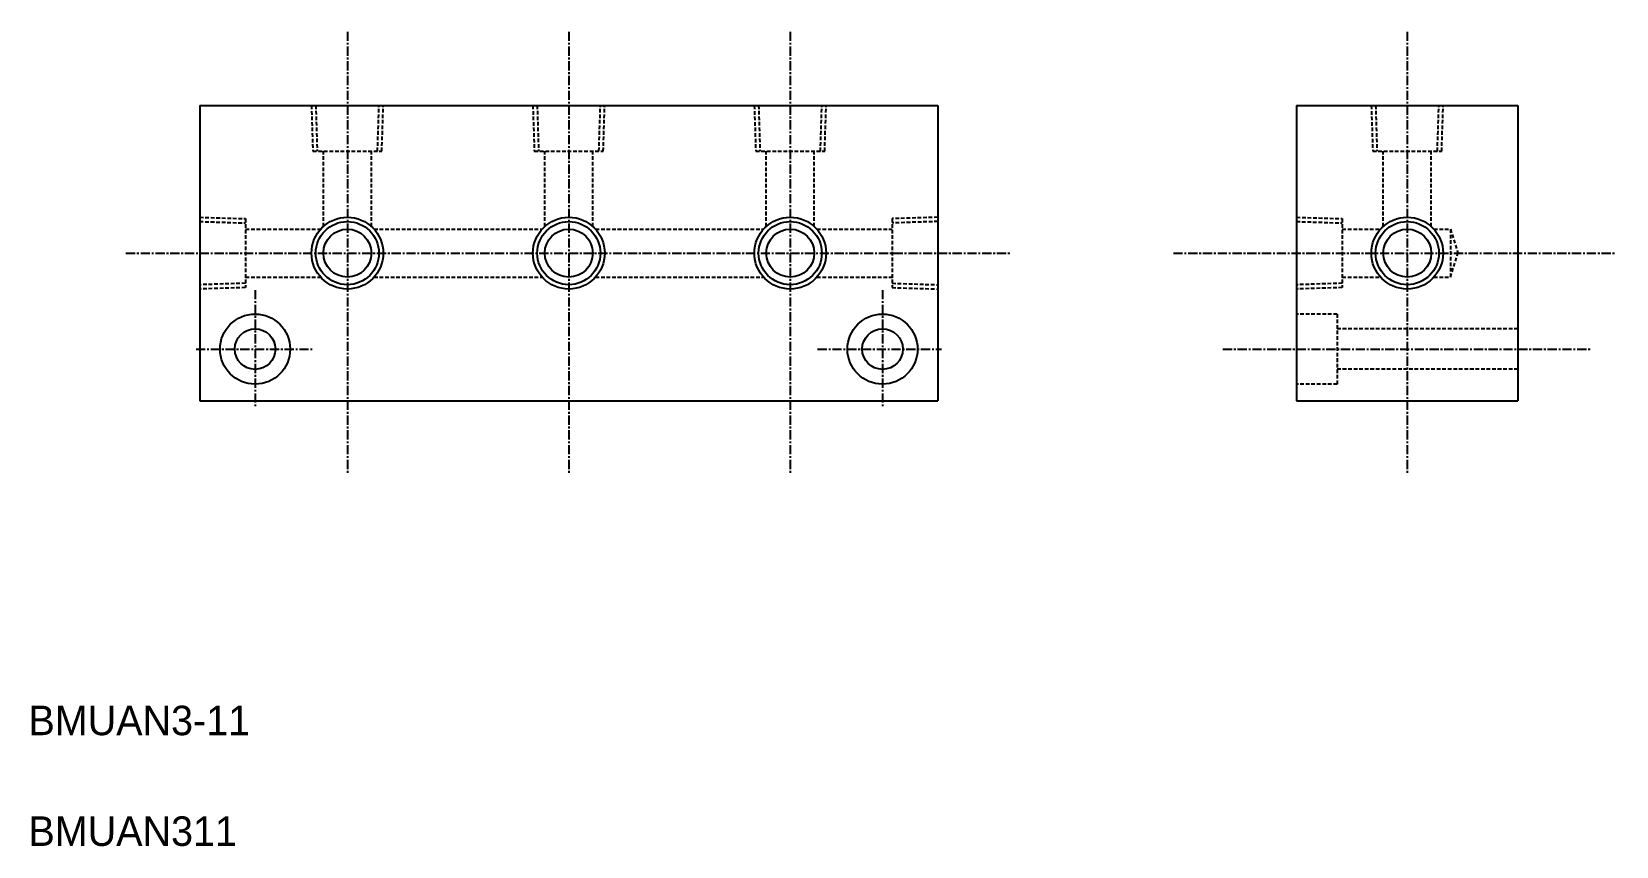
# Model space of a CAD drawing. Extents: x -133 to 81, y 93 to 204.
import ezdxf

# ---------------------------------------------------------------- set-up
doc = ezdxf.new("R2010")
doc.units = 0
doc.linetypes.add('CENTER', pattern=[2, 1.25, -0.25, 0.25, -0.25])
doc.linetypes.add('DASHED', pattern=[0.75, 0.5, -0.25])
doc.layers.get('0').update_dxf_attribs({"linetype": 'CONTINUOUS'})
doc.layers.add('CENTER', color=1, linetype='CENTER')

msp = doc.modelspace()

# ---------------------------------------------------------------- linework, layer by layer
at = {"color": 7, "linetype": 'CONTINUOUS'}
for p, q in [((-110.42, 193.83), (-10.42, 193.83)), ((-110.42, 193.83), (-110.42, 153.83)), ((-10.42, 193.83), (-10.42, 153.83)), ((38.17, 193.83), (68.17, 193.83)), ((38.17, 193.83), (38.17, 153.83)), ((68.17, 193.83), (68.17, 153.83)), ((-110.42, 153.83), (-10.42, 153.83)), ((38.17, 153.83), (68.17, 153.83))]:
    msp.add_line(p, q, dxfattribs=at)
at = {"color": 3, "linetype": 'DASHED'}
for p, q in [((-95.29, 193.83), (-95.09, 187.63)), ((-94.7, 193.85), (-94.51, 187.63)), ((-86.33, 187.63), (-86.14, 193.85)), ((-85.75, 187.63), (-85.56, 193.83)), ((-65.29, 193.83), (-65.09, 187.63)), ((-64.7, 193.85), (-64.51, 187.63)), ((-56.33, 187.63), (-56.14, 193.85)), ((-55.75, 187.63), (-55.56, 193.83)), ((-35.29, 193.83), (-35.09, 187.63)), ((-34.7, 193.85), (-34.51, 187.63)), ((-26.33, 187.63), (-26.14, 193.85)), ((-25.75, 187.63), (-25.56, 193.83)), ((48.3, 193.83), (48.5, 187.63)), ((48.88, 193.85), (49.08, 187.63)), ((57.25, 187.63), (57.45, 193.85)), ((57.84, 187.63), (58.03, 193.83)), ((-95.09, 187.63), (-85.75, 187.63)), ((-93.67, 177.45), (-93.67, 187.63)), ((-87.17, 177.45), (-87.17, 187.63)), ((-65.09, 187.63), (-55.75, 187.63)), ((-63.67, 177.45), (-63.67, 187.63)), ((-57.17, 177.45), (-57.17, 187.63)), ((-35.09, 187.63), (-25.75, 187.63)), ((-33.67, 177.45), (-33.67, 187.63)), ((-27.17, 177.45), (-27.17, 187.63)), ((48.5, 187.63), (57.84, 187.63)), ((49.92, 177.45), (49.92, 187.63)), ((56.42, 177.45), (56.42, 187.63)), ((-110.42, 178.69), (-104.22, 178.5)), ((-104.22, 178.5), (-104.22, 169.16)), ((-10.42, 178.69), (-16.62, 178.5)), ((-16.62, 178.5), (-16.62, 169.16)), ((38.17, 178.69), (44.37, 178.5)), ((44.37, 178.5), (44.37, 169.16)), ((-110.44, 178.11), (-104.22, 177.92)), ((-104.22, 177.08), (-94.04, 177.08)), ((-86.8, 177.08), (-64.04, 177.08)), ((-56.8, 177.08), (-34.04, 177.08)), ((-26.8, 177.08), (-16.62, 177.08)), ((-10.4, 178.11), (-16.62, 177.92)), ((38.15, 178.11), (44.37, 177.92)), ((44.37, 177.08), (49.55, 177.08)), ((56.78, 177.08), (59.03, 177.08)), ((59.03, 177.08), (60.03, 173.83)), ((59.03, 177.08), (59.03, 170.58)), ((59.03, 170.58), (60.03, 173.83)), ((-104.22, 169.74), (-110.44, 169.55)), ((-104.22, 170.58), (-94.04, 170.58)), ((-86.8, 170.58), (-64.04, 170.58)), ((-56.8, 170.58), (-34.04, 170.58)), ((-26.8, 170.58), (-16.62, 170.58)), ((-16.62, 169.74), (-10.4, 169.55)), ((44.37, 169.74), (38.15, 169.55)), ((44.37, 170.58), (49.55, 170.58)), ((56.78, 170.58), (59.03, 170.58)), ((-104.22, 169.16), (-110.42, 168.97)), ((-16.62, 169.16), (-10.42, 168.97)), ((44.37, 169.16), (38.17, 168.97)), ((43.67, 165.58), (38.17, 165.58)), ((43.67, 165.58), (43.67, 156.08)), ((68.17, 163.58), (43.67, 163.58)), ((68.17, 158.09), (43.67, 158.09)), ((43.67, 156.08), (38.17, 156.08))]:
    msp.add_line(p, q, dxfattribs=at)
at = {"color": 3, "linetype": 'CONTINUOUS'}
for centre in [(-90.42, 173.83), (-60.42, 173.83), (-30.42, 173.83), (53.17, 173.83)]:
    msp.add_circle(centre, 4.86, dxfattribs=at)
at = {"color": 7, "linetype": 'CONTINUOUS'}
for centre, radius in [((-90.42, 173.83), 4.28), ((-90.42, 173.83), 3.25), ((-60.42, 173.83), 4.28), ((-60.42, 173.83), 3.25), ((-30.42, 173.83), 4.28), ((-30.42, 173.83), 3.25), ((53.17, 173.83), 4.28), ((53.17, 173.83), 3.25), ((-102.92, 160.83), 4.75), ((-17.92, 160.83), 4.75), ((-102.92, 160.83), 2.75), ((-17.92, 160.83), 2.75)]:
    msp.add_circle(centre, radius, dxfattribs=at)
at = {"layer": 'CENTER', "color": 1, "linetype": 'CENTER'}
for p, q in [((-90.42, 203.83), (-90.42, 143.83)), ((-60.42, 203.83), (-60.42, 143.83)), ((-30.42, 203.83), (-30.42, 143.83)), ((53.17, 203.83), (53.17, 143.83)), ((-120.42, 173.83), (-0.42, 173.83)), ((21.49, 173.83), (81.49, 173.83)), ((-102.92, 168.83), (-102.92, 152.83)), ((-17.92, 168.83), (-17.92, 152.83)), ((-110.92, 160.83), (-94.92, 160.83)), ((-26.71, 160.83), (-9.92, 160.83)), ((28.19, 160.83), (78.03, 160.83))]:
    msp.add_line(p, q, dxfattribs=at)

# ---------------------------------------------------------------- texts
at = {"color": 7, "linetype": 'CONTINUOUS'}
for s, p in [('BMUAN3-11', (-133.62, 108.52)), ('BMUAN311', (-133.62, 93.52))]:
    msp.add_text(s, height=4, dxfattribs=at).set_placement(p)

doc.saveas('drawing.dxf')
